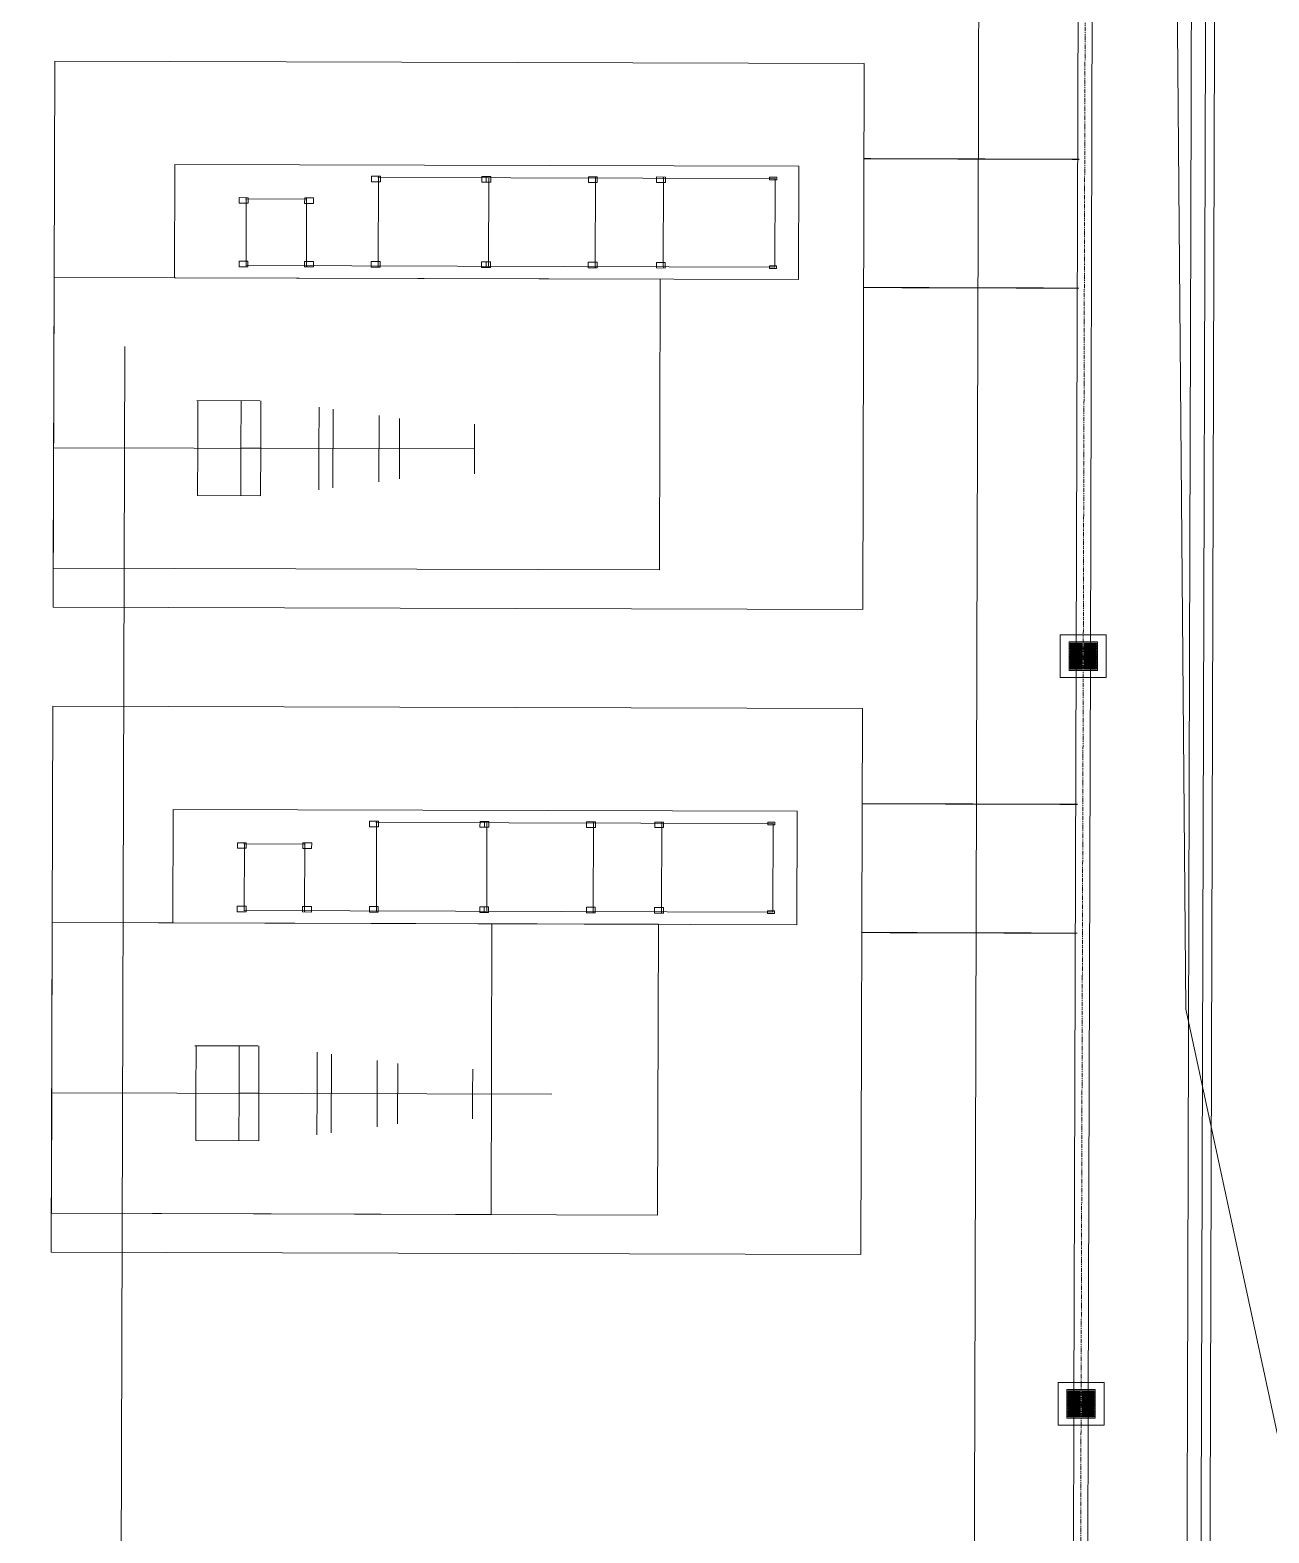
# Model space of a CAD drawing. Header units: feet. Extents: x 2383389 to 2386040, y 1992760 to 1995674.
# Drawn here: x 2384874.1 to 2385048.8, y 1993427.6 to 1993639.5 of the extents above; entities that cross this region are included whole.
import ezdxf
from ezdxf.lldxf.tags import DXFTag

# ---------------------------------------------------------------- set-up
doc = ezdxf.new("R2010")
doc.units = ezdxf.units.FT
doc.header["$MEASUREMENT"] = 0
doc.linetypes.add('PHANTOM2', pattern=[1.25, 0.625, -0.125, 0.125, -0.125, 0.125, -0.125])
doc.layers.get('0').update_dxf_attribs({"lineweight": 15})
doc.layers.add('0 Construction Lines', color=8, linetype='Continuous', transparency=0.5)
doc.layers.add('0 Feature Lines', color=90, linetype='Continuous')
doc.layers.add('CJ-TOPO-PIPE', color=11, linetype='PHANTOM2')
for name, color, linetype, lineweight, true_color in [('C-PRKG-CONC', 1, 'Continuous', 0, 0xff0000), ('C-RET-WALL', 2, 'Continuous', 0, 0xffff00), ('C-STRM-PIPE', 7, 'Continuous', 0, 0x00cc33), ('C-STRM-STRC', 7, 'Continuous', 0, 0x00cc33), ('V-ESMT-NGAS', 1, 'DASHED8', 0, 0xff0000)]:
    doc.layers.add(name, color=color, linetype=linetype, lineweight=lineweight, true_color=true_color)
tags = doc.linetypes.add('DASHED8', pattern=[0.09375, 0.0625, -0.03125]).pattern_tags.tags
tags[6:7] = [DXFTag(74, 4), DXFTag(75, 0), DXFTag(340, '0'), DXFTag(46, 0.03937), DXFTag(50, 0.0), DXFTag(44, 0.0), DXFTag(45, 0.0)]
tags[4:5] = [DXFTag(74, 4), DXFTag(75, 0), DXFTag(340, '0'), DXFTag(46, 0.03937), DXFTag(50, 0.0), DXFTag(44, 0.0), DXFTag(45, 0.0)]

msp = doc.modelspace()

# ---------------------------------------------------------------- linework, layer by layer
at = {"lineweight": 5}
for p, q in [((2384923.25532, 1993618.72581, 1.46), (2384923.21886, 1993606.22587, 1.46)), ((2384979.18109, 1993618.56268, 1.46), (2384923.25532, 1993618.72581, 1.46)), ((2384938.46045, 1993618.06146, 1.46), (2384938.46274, 1993618.84746, 1.46)), ((2384938.7808, 1993606.18047, 1.46), (2384938.81726, 1993618.68042, 1.46)), ((2384953.84719, 1993618.63658, 1.46), (2384953.81073, 1993606.13663, 1.46)), ((2384963.45715, 1993618.60855, 1.46), (2384963.42069, 1993606.1086, 1.46)), ((2384979.18109, 1993618.56268, 1.46), (2384979.14463, 1993606.06274, 1.46)), ((2384904.57794, 1993606.28024, 1.46), (2384904.60541, 1993615.6962, 1.46)), ((2384913.12137, 1993615.67136, 1.46), (2384904.60541, 1993615.6962, 1.46)), ((2384913.12137, 1993615.67136, 1.46), (2384913.09391, 1993606.2554, 1.46)), ((2384979.14463, 1993606.06274, 1.46), (2384904.57794, 1993606.28024, 1.46)), ((2384938.42961, 1993606.8015, 1.46), (2384938.42731, 1993606.0155, 1.46)), ((2384914.85846, 1993580.50014, 1.46), (2384914.8755, 1993586.34312, 1.46)), ((2384916.87467, 1993586.05628, 1.46), (2384916.84222, 1993574.93233, 1.46)), ((2384923.35109, 1993585.16239, 1.46), (2384923.32375, 1993575.78843, 1.46)), ((2384926.23979, 1993584.71096, 1.46), (2384926.21503, 1993576.223, 1.46)), ((2384936.79436, 1993580.43616, 1.46), (2384936.80457, 1993583.93614, 1.46)), ((2384877.43861, 1993580.60929, 1.46), (2384936.79436, 1993580.43616, 1.46)), ((2384897.77153, 1993580.54998, 1.46), (2384897.75202, 1993573.86301, 1.46)), ((2384903.8545, 1993580.53224, 1.46), (2384903.835, 1993573.84527, 1.46)), ((2384903.8545, 1993580.53224, 1.46), (2384906.65049, 1993580.52408, 1.46)), ((2384906.65049, 1993580.52408, 1.46), (2384906.63099, 1993573.83711, 1.46)), ((2384914.85846, 1993580.50014, 1.46), (2384914.84141, 1993574.65717, 1.46)), ((2384936.79436, 1993580.43616, 1.46), (2384936.78415, 1993576.93617, 1.46)), ((2384897.75202, 1993573.86301, 1.46), (2384906.63099, 1993573.83711, 1.46)), ((2384922.99108, 1993527.76786, 1.17168), (2384922.95462, 1993515.26792, 1.17168)), ((2384978.91685, 1993527.60474, 1.17168), (2384922.99108, 1993527.76786, 1.17168)), ((2384938.19621, 1993527.10351, 1.17168), (2384938.1985, 1993527.88951, 1.17168)), ((2384938.51656, 1993515.22252, 1.17168), (2384938.55302, 1993527.72247, 1.17168)), ((2384953.58295, 1993527.67863, 1.17168), (2384953.54649, 1993515.17868, 1.17168)), ((2384963.19291, 1993527.6506, 1.17168), (2384963.15645, 1993515.15065, 1.17168)), ((2384978.91685, 1993527.60474, 1.17168), (2384978.88038, 1993515.10479, 1.17168)), ((2384904.3137, 1993515.32229, 1.17168), (2384904.34117, 1993524.73825, 1.17168)), ((2384912.85713, 1993524.71341, 1.17168), (2384904.34117, 1993524.73825, 1.17168)), ((2384912.85713, 1993524.71341, 1.17168), (2384912.82967, 1993515.29745, 1.17168)), ((2384978.88038, 1993515.10479, 1.17168), (2384904.3137, 1993515.32229, 1.17168)), ((2384938.16537, 1993515.84355, 1.17168), (2384938.16307, 1993515.05755, 1.17168)), ((2384914.59422, 1993489.54219, 1.17168), (2384914.61126, 1993495.38517, 1.17168)), ((2384916.61043, 1993495.09834, 1.17168), (2384916.57798, 1993483.97438, 1.17168)), ((2384923.08685, 1993494.20444, 1.17168), (2384923.05951, 1993484.83048, 1.17168)), ((2384925.97555, 1993493.75301, 1.17168), (2384925.95079, 1993485.26505, 1.17168)), ((2384936.53012, 1993489.47821, 1.17168), (2384936.54033, 1993492.97819, 1.17168)), ((2384877.17437, 1993489.65134, 1.17168), (2384947.69514, 1993489.44564, 1.17168)), ((2384897.50729, 1993489.59203, 1.17168), (2384897.48778, 1993482.90506, 1.17168)), ((2384903.59026, 1993489.57429, 1.17168), (2384903.57076, 1993482.88732, 1.17168)), ((2384903.59026, 1993489.57429, 1.17168), (2384906.38625, 1993489.56613, 1.17168)), ((2384906.38625, 1993489.56613, 1.17168), (2384906.36675, 1993482.87916, 1.17168)), ((2384914.59422, 1993489.54219, 1.17168), (2384914.57717, 1993483.69922, 1.17168)), ((2384936.53012, 1993489.47821, 1.17168), (2384936.51991, 1993485.97822, 1.17168)), ((2384897.48778, 1993482.90506, 1.17168), (2384906.36675, 1993482.87916, 1.17168))]:
    msp.add_line(p, q, dxfattribs=at)
at = {"color": 0, "lineweight": 5}
for p, q in [((2384897.62537, 1993587.23744, 1.46), (2384906.50433, 1993587.21154, 1.46)), ((2384897.77153, 1993580.54998, 1.46), (2384897.79103, 1993587.23695, 1.46)), ((2384903.8545, 1993580.53224, 1.46), (2384903.87401, 1993587.21921, 1.46)), ((2384906.65049, 1993580.52408, 1.46), (2384906.67, 1993587.21106, 1.46)), ((2384897.36113, 1993496.27949, 1.17168), (2384906.24009, 1993496.25359, 1.17168)), ((2384897.50729, 1993489.59203, 1.17168), (2384897.52679, 1993496.279, 1.17168)), ((2384903.59026, 1993489.57429, 1.17168), (2384903.60977, 1993496.26126, 1.17168)), ((2384906.38625, 1993489.56613, 1.17168), (2384906.40575, 1993496.25311, 1.17168))]:
    msp.add_line(p, q, dxfattribs=at)
at = {"color": 150, "lineweight": 5}
for points, elevation in [([(2384877.59758, 1993635.10906), (2384991.7641, 1993634.77605), (2384991.5395, 1993557.77638), (2384877.37299, 1993558.10939)], 1.46), ([(2384923.52351, 1993618.10503), (2384922.27352, 1993618.10867), (2384922.27581, 1993618.89467), (2384923.52581, 1993618.89102)], 1.46), ([(2384939.08545, 1993618.05964), (2384937.83545, 1993618.06328), (2384937.83775, 1993618.84928), (2384939.08774, 1993618.84563)], 1.46), ([(2384954.11538, 1993618.0158), (2384952.86539, 1993618.01944), (2384952.86768, 1993618.80544), (2384954.11768, 1993618.80179)], 1.46), ([(2384963.72534, 1993617.98776), (2384962.47535, 1993617.99141), (2384962.47764, 1993618.77741), (2384963.72764, 1993618.77376)], 1.46), ([(2384978.4127, 1993618.77293), (2384979.41269, 1993618.77001), (2384979.41149, 1993618.35901), (2384978.4115, 1993618.36193)], 1.46), ([(2384904.8736, 1993615.07541), (2384903.6236, 1993615.07906), (2384903.6259, 1993615.86506), (2384904.87589, 1993615.86141)], 1.46), ([(2384914.09756, 1993615.04851), (2384912.84756, 1993615.05215), (2384912.84986, 1993615.83815), (2384914.09985, 1993615.83451)], 1.46), ([(2384903.60175, 1993606.90309), (2384904.85175, 1993606.89944), (2384904.84946, 1993606.11345), (2384903.59946, 1993606.11709)], 1.46), ([(2384912.82572, 1993606.87618), (2384914.07571, 1993606.87254), (2384914.07342, 1993606.08654), (2384912.82342, 1993606.09019)], 1.46), ([(2384922.24268, 1993606.84872), (2384923.49267, 1993606.84507), (2384923.49038, 1993606.05907), (2384922.24038, 1993606.06272)], 1.46), ([(2384937.80461, 1993606.80332), (2384939.0546, 1993606.79968), (2384939.05231, 1993606.01368), (2384937.80232, 1993606.01733)], 1.46), ([(2384952.83455, 1993606.75948), (2384954.08454, 1993606.75584), (2384954.08225, 1993605.96984), (2384952.83225, 1993605.97349)], 1.46), ([(2384953.77085, 1993606.17675), (2384953.85085, 1993606.17652), (2384953.85062, 1993606.09652), (2384953.77062, 1993606.09675)], 1.46), ([(2384962.4445, 1993606.73145), (2384963.6945, 1993606.72781), (2384963.69221, 1993605.94181), (2384962.44221, 1993605.94546)], 1.46), ([(2384978.37624, 1993606.27298), (2384979.37623, 1993606.27006), (2384979.37503, 1993605.85906), (2384978.37504, 1993605.86198)], 1.46), ([(2384877.33334, 1993544.15111), (2384991.49986, 1993543.8181), (2384991.27526, 1993466.81843), (2384877.10875, 1993467.15144)], 1.17168), ([(2384923.25927, 1993527.14708), (2384922.00928, 1993527.15072), (2384922.01157, 1993527.93672), (2384923.26157, 1993527.93307)], 1.17168), ([(2384938.82121, 1993527.10169), (2384937.57121, 1993527.10533), (2384937.57351, 1993527.89133), (2384938.8235, 1993527.88768)], 1.17168), ([(2384953.85114, 1993527.05785), (2384952.60115, 1993527.06149), (2384952.60344, 1993527.84749), (2384953.85344, 1993527.84384)], 1.17168), ([(2384963.4611, 1993527.02981), (2384962.21111, 1993527.03346), (2384962.2134, 1993527.81946), (2384963.4634, 1993527.81581)], 1.17168), ([(2384978.14846, 1993527.81498), (2384979.14845, 1993527.81206), (2384979.14725, 1993527.40106), (2384978.14726, 1993527.40398)], 1.17168), ([(2384904.60936, 1993524.11746), (2384903.35936, 1993524.12111), (2384903.36166, 1993524.90711), (2384904.61165, 1993524.90346)], 1.17168), ([(2384913.83332, 1993524.09056), (2384912.58332, 1993524.09421), (2384912.58562, 1993524.8802), (2384913.83561, 1993524.87656)], 1.17168), ([(2384903.33751, 1993515.94514), (2384904.58751, 1993515.94149), (2384904.58522, 1993515.1555), (2384903.33522, 1993515.15914)], 1.17168), ([(2384912.56148, 1993515.91823), (2384913.81147, 1993515.91459), (2384913.80918, 1993515.12859), (2384912.55918, 1993515.13224)], 1.17168), ([(2384921.97844, 1993515.89077), (2384923.22843, 1993515.88712), (2384923.22614, 1993515.10112), (2384921.97614, 1993515.10477)], 1.17168), ([(2384937.54037, 1993515.84537), (2384938.79036, 1993515.84173), (2384938.78807, 1993515.05573), (2384937.53808, 1993515.05938)], 1.17168), ([(2384952.57031, 1993515.80153), (2384953.8203, 1993515.79789), (2384953.81801, 1993515.01189), (2384952.56801, 1993515.01554)], 1.17168), ([(2384962.18026, 1993515.7735), (2384963.43026, 1993515.76986), (2384963.42797, 1993514.98386), (2384962.17797, 1993514.98751)], 1.17168), ([(2384978.11199, 1993515.31503), (2384979.11199, 1993515.31211), (2384979.11079, 1993514.90112), (2384978.1108, 1993514.90403)], 1.17168)]:
    msp.add_lwpolyline(points, close=True, dxfattribs=dict(at, elevation=elevation))
for points, elevation in [([(2384923.21521, 1993618.68593), (2384923.21544, 1993618.76593), (2384923.29544, 1993618.7657)], 1.46), ([(2384938.85714, 1993618.6403), (2384938.77714, 1993618.64054), (2384938.77737, 1993618.72054)], 1.46), ([(2384953.80708, 1993618.5967), (2384953.80731, 1993618.6767), (2384953.88731, 1993618.67646), (2384953.88708, 1993618.59646)], 1.46), ([(2384963.41704, 1993618.56867), (2384963.41727, 1993618.64867), (2384963.49727, 1993618.64843)], 1.46), ([(2384904.64529, 1993615.65608), (2384904.56529, 1993615.65632), (2384904.56552, 1993615.73632), (2384904.64552, 1993615.73608)], 1.46), ([(2384913.16125, 1993615.63124), (2384913.08125, 1993615.63148), (2384913.08149, 1993615.71148), (2384913.16149, 1993615.71124)], 1.46), ([(2384904.53806, 1993606.32036), (2384904.61806, 1993606.32012), (2384904.61783, 1993606.24012), (2384904.53783, 1993606.24036)], 1.46), ([(2384913.05402, 1993606.29552), (2384913.13402, 1993606.29528), (2384913.13379, 1993606.21528), (2384913.05379, 1993606.21552)], 1.46), ([(2384923.17898, 1993606.26598), (2384923.25898, 1993606.26575), (2384923.25875, 1993606.18575), (2384923.17875, 1993606.18598)], 1.46), ([(2384938.74091, 1993606.22059), (2384938.82091, 1993606.22036), (2384938.82068, 1993606.14036), (2384938.74068, 1993606.14059)], 1.46), ([(2384963.38081, 1993606.14872), (2384963.46081, 1993606.14849), (2384963.46058, 1993606.06849), (2384963.38058, 1993606.06872)], 1.46), ([(2384922.95097, 1993527.72798), (2384922.9512, 1993527.80798), (2384923.0312, 1993527.80775)], 1.17168), ([(2384938.5929, 1993527.68235), (2384938.5129, 1993527.68259), (2384938.51313, 1993527.76259)], 1.17168), ([(2384953.54284, 1993527.63875), (2384953.54307, 1993527.71875), (2384953.62307, 1993527.71851), (2384953.62284, 1993527.63851)], 1.17168), ([(2384963.1528, 1993527.61072), (2384963.15303, 1993527.69072), (2384963.23303, 1993527.69048)], 1.17168), ([(2384904.38105, 1993524.69813), (2384904.30105, 1993524.69837), (2384904.30128, 1993524.77837)], 1.17168), ([(2384912.81701, 1993524.67353), (2384912.81725, 1993524.75353), (2384912.89725, 1993524.75329)], 1.17168), ([(2384904.27382, 1993515.36241), (2384904.35382, 1993515.36217), (2384904.35359, 1993515.28217)], 1.17168), ([(2384912.86978, 1993515.33733), (2384912.86955, 1993515.25733), (2384912.78955, 1993515.25757)], 1.17168), ([(2384922.99474, 1993515.3078), (2384922.99451, 1993515.2278), (2384922.91451, 1993515.22803)], 1.17168), ([(2384938.47667, 1993515.26264), (2384938.55667, 1993515.26241), (2384938.55644, 1993515.18241)], 1.17168), ([(2384953.58661, 1993515.21857), (2384953.58638, 1993515.13857), (2384953.50638, 1993515.1388), (2384953.50661, 1993515.2188)], 1.17168), ([(2384963.19657, 1993515.19054), (2384963.19633, 1993515.11054), (2384963.11634, 1993515.11077)], 1.17168)]:
    msp.add_lwpolyline(points, dxfattribs=dict(at, elevation=elevation))
at = {"layer": '0 Construction Lines', "color": 6, "lineweight": 5}
msp.add_line((2384887.48014, 1993594.88896, 1.50536), (2384885.46679, 1992901.84452, -0.69145), dxfattribs=at)
at = {"layer": '0 Feature Lines', "lineweight": 5}
msp.add_line((2384982.50817, 1993604.30292, 1.46), (2384894.50855, 1993604.5596, 1.46), dxfattribs=at)
for points, elevation in [([(2384894.50855, 1993604.5596), (2384894.55522, 1993620.55953), (2384982.55484, 1993620.30285), (2384982.50817, 1993604.30292)], 1.46), ([(2384894.24431, 1993513.60165), (2384894.29098, 1993529.60158), (2384982.2906, 1993529.3449), (2384982.24393, 1993513.34497)], 1.17168), ([(2384939.24411, 1993513.47039), (2384939.12452, 1993472.47057), (2384877.12479, 1993472.65141), (2384877.24438, 1993513.65124), (2384982.24393, 1993513.34497)], 1.17168)]:
    msp.add_lwpolyline(points, dxfattribs=dict(at, elevation=elevation))
for points, elevation in [([(2384962.87766, 1993563.36), (2384877.38903, 1993563.60936), (2384877.50862, 1993604.60919), (2384962.99726, 1993604.35983)], 1.46), ([(2384962.61342, 1993472.40206), (2384877.12479, 1993472.65141), (2384877.24438, 1993513.65124), (2384962.73301, 1993513.40188)], 1.17168)]:
    msp.add_lwpolyline(points, close=True, dxfattribs=dict(at, elevation=elevation))
at = {"layer": 'C-PRKG-CONC'}
for points, elevation in [([(2385007.9277, 1993648.91599), (2385007.82068, 1993612.22678), (2385007.64305, 1993551.3286), (2385007.53631, 1993514.73646), (2385007.33595, 1993446.04498), (2385007.21229, 1993403.6508), (2385007.02812, 1993340.50966), (2385006.94685, 1993312.64849), (2385006.76268, 1993249.50641), (2385006.68181, 1993221.78154), (2385006.49698, 1993158.41628)], 284.15485), ([(2385036.40976, 1993128.47289), (2385036.68194, 1993221.78251), (2385036.76296, 1993249.56135), (2385036.94715, 1993312.70612), (2385037.02812, 1993340.46746), (2385037.21185, 1993403.45509), (2385037.33588, 1993445.97607), (2385037.53669, 1993514.82295), (2385037.64269, 1993551.16216), (2385037.82013, 1993611.994), (2385037.92735, 1993648.75197)], 286.44088)]:
    msp.add_lwpolyline(points, dxfattribs=dict(at, elevation=elevation))
at = {"layer": 'C-RET-WALL', "flags": 128}
msp.add_lwpolyline([(2385041.84841, 1993878.81159), (2385040.30659, 1993350.22069), (2385039.05659, 1993350.22433), (2385040.59842, 1993878.81523)], close=True, dxfattribs=at)
at = {"layer": 'C-STRM-PIPE', "color": 102, "linetype": 'Continuous', "lineweight": 0, "true_color": 0x00cc33}
for p, q in [((2385021.92718, 1993648.71648), (2385021.64277, 1993551.21254)), ((2385023.92717, 1993648.71064), (2385023.64276, 1993551.2067)), ((2385021.64277, 1993551.21254), (2385021.33523, 1993445.77766)), ((2385023.64276, 1993551.2067), (2385023.33522, 1993445.77183)), ((2385021.33523, 1993445.77766), (2385021.02769, 1993340.34217)), ((2385023.33522, 1993445.77183), (2385023.02768, 1993340.33634))]:
    msp.add_line(p, q, dxfattribs=at)
at = {"layer": 'C-STRM-PIPE', "const_width": 0.1524, "flags": 128}
for points in [[(2384991.70563, 1993621.35946), (2385022.09712, 1993621.27082)], [(2384991.65264, 1993603.19287), (2385022.04413, 1993603.10423)], [(2384991.44816, 1993530.40149), (2385021.83965, 1993530.31285)], [(2384991.39517, 1993512.23491), (2385021.78666, 1993512.14626)]]:
    msp.add_lwpolyline(points, dxfattribs=at)
at = {"layer": 'C-STRM-STRC'}
for points in [[(2385025.89277, 1993554.20962, 0), (2385025.89277, 1993548.20962, 0), (2385019.39277, 1993548.20962, 0), (2385019.39277, 1993554.20962, 0), (2385025.89277, 1993554.20962, 0)], [(2385024.64277, 1993553.20962, 0), (2385024.64277, 1993549.20962, 0), (2385020.64277, 1993549.20962, 0), (2385020.64277, 1993553.20962, 0), (2385024.64277, 1993553.20962, 0)], [(2385020.78982, 1993553.06256, 0), (2385020.78982, 1993552.93511, 0), (2385021.60355, 1993552.93511, 0), (2385021.60355, 1993553.06256, 0), (2385020.78982, 1993553.06256, 0)], [(2385020.78982, 1993552.83707, 0), (2385020.78982, 1993552.70962, 0), (2385021.60355, 1993552.70962, 0), (2385021.60355, 1993552.83707, 0), (2385020.78982, 1993552.83707, 0)], [(2385021.68198, 1993553.06256, 0), (2385021.68198, 1993552.93511, 0), (2385022.49571, 1993552.93511, 0), (2385022.49571, 1993553.06256, 0), (2385021.68198, 1993553.06256, 0)], [(2385021.68198, 1993552.83707, 0), (2385021.68198, 1993552.70962, 0), (2385022.49571, 1993552.70962, 0), (2385022.49571, 1993552.83707, 0), (2385021.68198, 1993552.83707, 0)], [(2385022.78982, 1993553.06256, 0), (2385022.78982, 1993552.93511, 0), (2385023.60355, 1993552.93511, 0), (2385023.60355, 1993553.06256, 0), (2385022.78982, 1993553.06256, 0)], [(2385022.78982, 1993552.83707, 0), (2385022.78982, 1993552.70962, 0), (2385023.60355, 1993552.70962, 0), (2385023.60355, 1993552.83707, 0), (2385022.78982, 1993552.83707, 0)], [(2385023.68198, 1993553.06256, 0), (2385023.68198, 1993552.93511, 0), (2385024.49571, 1993552.93511, 0), (2385024.49571, 1993553.06256, 0), (2385023.68198, 1993553.06256, 0)], [(2385023.68198, 1993552.83707, 0), (2385023.68198, 1993552.70962, 0), (2385024.49571, 1993552.70962, 0), (2385024.49571, 1993552.83707, 0), (2385023.68198, 1993552.83707, 0)], [(2385020.78982, 1993552.61158, 0), (2385020.78982, 1993552.48413, 0), (2385021.60355, 1993552.48413, 0), (2385021.60355, 1993552.61158, 0), (2385020.78982, 1993552.61158, 0)], [(2385020.78982, 1993552.38609, 0), (2385020.78982, 1993552.25864, 0), (2385021.60355, 1993552.25864, 0), (2385021.60355, 1993552.38609, 0), (2385020.78982, 1993552.38609, 0)], [(2385020.78982, 1993552.1606, 0), (2385020.78982, 1993552.03315, 0), (2385021.60355, 1993552.03315, 0), (2385021.60355, 1993552.1606, 0), (2385020.78982, 1993552.1606, 0)], [(2385020.78982, 1993551.93511, 0), (2385020.78982, 1993551.80766, 0), (2385021.60355, 1993551.80766, 0), (2385021.60355, 1993551.93511, 0), (2385020.78982, 1993551.93511, 0)], [(2385020.78982, 1993551.70962, 0), (2385020.78982, 1993551.58217, 0), (2385021.60355, 1993551.58217, 0), (2385021.60355, 1993551.70962, 0), (2385020.78982, 1993551.70962, 0)], [(2385020.78982, 1993551.48413, 0), (2385020.78982, 1993551.35668, 0), (2385021.60355, 1993551.35668, 0), (2385021.60355, 1993551.48413, 0), (2385020.78982, 1993551.48413, 0)], [(2385020.78982, 1993551.25864, 0), (2385020.78982, 1993551.13119, 0), (2385021.60355, 1993551.13119, 0), (2385021.60355, 1993551.25864, 0), (2385020.78982, 1993551.25864, 0)], [(2385020.78982, 1993551.06256, 0), (2385020.78982, 1993550.93511, 0), (2385021.60355, 1993550.93511, 0), (2385021.60355, 1993551.06256, 0), (2385020.78982, 1993551.06256, 0)], [(2385020.78982, 1993550.83707, 0), (2385020.78982, 1993550.70962, 0), (2385021.60355, 1993550.70962, 0), (2385021.60355, 1993550.83707, 0), (2385020.78982, 1993550.83707, 0)], [(2385021.68198, 1993552.61158, 0), (2385021.68198, 1993552.48413, 0), (2385022.49571, 1993552.48413, 0), (2385022.49571, 1993552.61158, 0), (2385021.68198, 1993552.61158, 0)], [(2385021.68198, 1993552.38609, 0), (2385021.68198, 1993552.25864, 0), (2385022.49571, 1993552.25864, 0), (2385022.49571, 1993552.38609, 0), (2385021.68198, 1993552.38609, 0)], [(2385021.68198, 1993552.1606, 0), (2385021.68198, 1993552.03315, 0), (2385022.49571, 1993552.03315, 0), (2385022.49571, 1993552.1606, 0), (2385021.68198, 1993552.1606, 0)], [(2385021.68198, 1993551.93511, 0), (2385021.68198, 1993551.80766, 0), (2385022.49571, 1993551.80766, 0), (2385022.49571, 1993551.93511, 0), (2385021.68198, 1993551.93511, 0)], [(2385021.68198, 1993551.70962, 0), (2385021.68198, 1993551.58217, 0), (2385022.49571, 1993551.58217, 0), (2385022.49571, 1993551.70962, 0), (2385021.68198, 1993551.70962, 0)], [(2385021.68198, 1993551.48413, 0), (2385021.68198, 1993551.35668, 0), (2385022.49571, 1993551.35668, 0), (2385022.49571, 1993551.48413, 0), (2385021.68198, 1993551.48413, 0)], [(2385021.68198, 1993551.25864, 0), (2385021.68198, 1993551.13119, 0), (2385022.49571, 1993551.13119, 0), (2385022.49571, 1993551.25864, 0), (2385021.68198, 1993551.25864, 0)], [(2385021.68198, 1993551.06256, 0), (2385021.68198, 1993550.93511, 0), (2385022.49571, 1993550.93511, 0), (2385022.49571, 1993551.06256, 0), (2385021.68198, 1993551.06256, 0)], [(2385021.68198, 1993550.83707, 0), (2385021.68198, 1993550.70962, 0), (2385022.49571, 1993550.70962, 0), (2385022.49571, 1993550.83707, 0), (2385021.68198, 1993550.83707, 0)], [(2385022.78982, 1993552.61158, 0), (2385022.78982, 1993552.48413, 0), (2385023.60355, 1993552.48413, 0), (2385023.60355, 1993552.61158, 0), (2385022.78982, 1993552.61158, 0)], [(2385022.78982, 1993552.38609, 0), (2385022.78982, 1993552.25864, 0), (2385023.60355, 1993552.25864, 0), (2385023.60355, 1993552.38609, 0), (2385022.78982, 1993552.38609, 0)], [(2385022.78982, 1993552.1606, 0), (2385022.78982, 1993552.03315, 0), (2385023.60355, 1993552.03315, 0), (2385023.60355, 1993552.1606, 0), (2385022.78982, 1993552.1606, 0)], [(2385022.78982, 1993551.93511, 0), (2385022.78982, 1993551.80766, 0), (2385023.60355, 1993551.80766, 0), (2385023.60355, 1993551.93511, 0), (2385022.78982, 1993551.93511, 0)], [(2385022.78982, 1993551.70962, 0), (2385022.78982, 1993551.58217, 0), (2385023.60355, 1993551.58217, 0), (2385023.60355, 1993551.70962, 0), (2385022.78982, 1993551.70962, 0)], [(2385022.78982, 1993551.48413, 0), (2385022.78982, 1993551.35668, 0), (2385023.60355, 1993551.35668, 0), (2385023.60355, 1993551.48413, 0), (2385022.78982, 1993551.48413, 0)], [(2385022.78982, 1993551.25864, 0), (2385022.78982, 1993551.13119, 0), (2385023.60355, 1993551.13119, 0), (2385023.60355, 1993551.25864, 0), (2385022.78982, 1993551.25864, 0)], [(2385022.78982, 1993551.06256, 0), (2385022.78982, 1993550.93511, 0), (2385023.60355, 1993550.93511, 0), (2385023.60355, 1993551.06256, 0), (2385022.78982, 1993551.06256, 0)], [(2385022.78982, 1993550.83707, 0), (2385022.78982, 1993550.70962, 0), (2385023.60355, 1993550.70962, 0), (2385023.60355, 1993550.83707, 0), (2385022.78982, 1993550.83707, 0)], [(2385023.68198, 1993552.61158, 0), (2385023.68198, 1993552.48413, 0), (2385024.49571, 1993552.48413, 0), (2385024.49571, 1993552.61158, 0), (2385023.68198, 1993552.61158, 0)], [(2385023.68198, 1993552.38609, 0), (2385023.68198, 1993552.25864, 0), (2385024.49571, 1993552.25864, 0), (2385024.49571, 1993552.38609, 0), (2385023.68198, 1993552.38609, 0)], [(2385023.68198, 1993552.1606, 0), (2385023.68198, 1993552.03315, 0), (2385024.49571, 1993552.03315, 0), (2385024.49571, 1993552.1606, 0), (2385023.68198, 1993552.1606, 0)], [(2385023.68198, 1993551.93511, 0), (2385023.68198, 1993551.80766, 0), (2385024.49571, 1993551.80766, 0), (2385024.49571, 1993551.93511, 0), (2385023.68198, 1993551.93511, 0)], [(2385023.68198, 1993551.70962, 0), (2385023.68198, 1993551.58217, 0), (2385024.49571, 1993551.58217, 0), (2385024.49571, 1993551.70962, 0), (2385023.68198, 1993551.70962, 0)], [(2385023.68198, 1993551.48413, 0), (2385023.68198, 1993551.35668, 0), (2385024.49571, 1993551.35668, 0), (2385024.49571, 1993551.48413, 0), (2385023.68198, 1993551.48413, 0)], [(2385023.68198, 1993551.25864, 0), (2385023.68198, 1993551.13119, 0), (2385024.49571, 1993551.13119, 0), (2385024.49571, 1993551.25864, 0), (2385023.68198, 1993551.25864, 0)], [(2385023.68198, 1993551.06256, 0), (2385023.68198, 1993550.93511, 0), (2385024.49571, 1993550.93511, 0), (2385024.49571, 1993551.06256, 0), (2385023.68198, 1993551.06256, 0)], [(2385023.68198, 1993550.83707, 0), (2385023.68198, 1993550.70962, 0), (2385024.49571, 1993550.70962, 0), (2385024.49571, 1993550.83707, 0), (2385023.68198, 1993550.83707, 0)], [(2385020.78982, 1993550.61158, 0), (2385020.78982, 1993550.48413, 0), (2385021.60355, 1993550.48413, 0), (2385021.60355, 1993550.61158, 0), (2385020.78982, 1993550.61158, 0)], [(2385020.78982, 1993550.38609, 0), (2385020.78982, 1993550.25864, 0), (2385021.60355, 1993550.25864, 0), (2385021.60355, 1993550.38609, 0), (2385020.78982, 1993550.38609, 0)], [(2385020.78982, 1993550.1606, 0), (2385020.78982, 1993550.03315, 0), (2385021.60355, 1993550.03315, 0), (2385021.60355, 1993550.1606, 0), (2385020.78982, 1993550.1606, 0)], [(2385020.78982, 1993549.93511, 0), (2385020.78982, 1993549.80766, 0), (2385021.60355, 1993549.80766, 0), (2385021.60355, 1993549.93511, 0), (2385020.78982, 1993549.93511, 0)], [(2385020.78982, 1993549.70962, 0), (2385020.78982, 1993549.58217, 0), (2385021.60355, 1993549.58217, 0), (2385021.60355, 1993549.70962, 0), (2385020.78982, 1993549.70962, 0)], [(2385020.78982, 1993549.48413, 0), (2385020.78982, 1993549.35668, 0), (2385021.60355, 1993549.35668, 0), (2385021.60355, 1993549.48413, 0), (2385020.78982, 1993549.48413, 0)], [(2385021.68198, 1993550.61158, 0), (2385021.68198, 1993550.48413, 0), (2385022.49571, 1993550.48413, 0), (2385022.49571, 1993550.61158, 0), (2385021.68198, 1993550.61158, 0)], [(2385021.68198, 1993550.38609, 0), (2385021.68198, 1993550.25864, 0), (2385022.49571, 1993550.25864, 0), (2385022.49571, 1993550.38609, 0), (2385021.68198, 1993550.38609, 0)], [(2385021.68198, 1993550.1606, 0), (2385021.68198, 1993550.03315, 0), (2385022.49571, 1993550.03315, 0), (2385022.49571, 1993550.1606, 0), (2385021.68198, 1993550.1606, 0)], [(2385021.68198, 1993549.93511, 0), (2385021.68198, 1993549.80766, 0), (2385022.49571, 1993549.80766, 0), (2385022.49571, 1993549.93511, 0), (2385021.68198, 1993549.93511, 0)], [(2385021.68198, 1993549.70962, 0), (2385021.68198, 1993549.58217, 0), (2385022.49571, 1993549.58217, 0), (2385022.49571, 1993549.70962, 0), (2385021.68198, 1993549.70962, 0)], [(2385021.68198, 1993549.48413, 0), (2385021.68198, 1993549.35668, 0), (2385022.49571, 1993549.35668, 0), (2385022.49571, 1993549.48413, 0), (2385021.68198, 1993549.48413, 0)], [(2385022.78982, 1993550.61158, 0), (2385022.78982, 1993550.48413, 0), (2385023.60355, 1993550.48413, 0), (2385023.60355, 1993550.61158, 0), (2385022.78982, 1993550.61158, 0)], [(2385022.78982, 1993550.38609, 0), (2385022.78982, 1993550.25864, 0), (2385023.60355, 1993550.25864, 0), (2385023.60355, 1993550.38609, 0), (2385022.78982, 1993550.38609, 0)], [(2385022.78982, 1993550.1606, 0), (2385022.78982, 1993550.03315, 0), (2385023.60355, 1993550.03315, 0), (2385023.60355, 1993550.1606, 0), (2385022.78982, 1993550.1606, 0)], [(2385022.78982, 1993549.93511, 0), (2385022.78982, 1993549.80766, 0), (2385023.60355, 1993549.80766, 0), (2385023.60355, 1993549.93511, 0), (2385022.78982, 1993549.93511, 0)], [(2385022.78982, 1993549.70962, 0), (2385022.78982, 1993549.58217, 0), (2385023.60355, 1993549.58217, 0), (2385023.60355, 1993549.70962, 0), (2385022.78982, 1993549.70962, 0)], [(2385022.78982, 1993549.48413, 0), (2385022.78982, 1993549.35668, 0), (2385023.60355, 1993549.35668, 0), (2385023.60355, 1993549.48413, 0), (2385022.78982, 1993549.48413, 0)], [(2385023.68198, 1993550.61158, 0), (2385023.68198, 1993550.48413, 0), (2385024.49571, 1993550.48413, 0), (2385024.49571, 1993550.61158, 0), (2385023.68198, 1993550.61158, 0)], [(2385023.68198, 1993550.38609, 0), (2385023.68198, 1993550.25864, 0), (2385024.49571, 1993550.25864, 0), (2385024.49571, 1993550.38609, 0), (2385023.68198, 1993550.38609, 0)], [(2385023.68198, 1993550.1606, 0), (2385023.68198, 1993550.03315, 0), (2385024.49571, 1993550.03315, 0), (2385024.49571, 1993550.1606, 0), (2385023.68198, 1993550.1606, 0)], [(2385023.68198, 1993549.93511, 0), (2385023.68198, 1993549.80766, 0), (2385024.49571, 1993549.80766, 0), (2385024.49571, 1993549.93511, 0), (2385023.68198, 1993549.93511, 0)], [(2385023.68198, 1993549.70962, 0), (2385023.68198, 1993549.58217, 0), (2385024.49571, 1993549.58217, 0), (2385024.49571, 1993549.70962, 0), (2385023.68198, 1993549.70962, 0)], [(2385023.68198, 1993549.48413, 0), (2385023.68198, 1993549.35668, 0), (2385024.49571, 1993549.35668, 0), (2385024.49571, 1993549.48413, 0), (2385023.68198, 1993549.48413, 0)], [(2385025.58523, 1993448.77475, 0), (2385025.58523, 1993442.77475, 0), (2385019.08523, 1993442.77475, 0), (2385019.08523, 1993448.77475, 0), (2385025.58523, 1993448.77475, 0)], [(2385024.33523, 1993447.77475, 0), (2385024.33523, 1993443.77475, 0), (2385020.33523, 1993443.77475, 0), (2385020.33523, 1993447.77475, 0), (2385024.33523, 1993447.77475, 0)], [(2385020.48229, 1993447.62769, 0), (2385020.48229, 1993447.50024, 0), (2385021.29601, 1993447.50024, 0), (2385021.29601, 1993447.62769, 0), (2385020.48229, 1993447.62769, 0)], [(2385020.48229, 1993447.4022, 0), (2385020.48229, 1993447.27475, 0), (2385021.29601, 1993447.27475, 0), (2385021.29601, 1993447.4022, 0), (2385020.48229, 1993447.4022, 0)], [(2385020.48229, 1993447.17671, 0), (2385020.48229, 1993447.04926, 0), (2385021.29601, 1993447.04926, 0), (2385021.29601, 1993447.17671, 0), (2385020.48229, 1993447.17671, 0)], [(2385020.48229, 1993446.95122, 0), (2385020.48229, 1993446.82377, 0), (2385021.29601, 1993446.82377, 0), (2385021.29601, 1993446.95122, 0), (2385020.48229, 1993446.95122, 0)], [(2385021.37444, 1993447.62769, 0), (2385021.37444, 1993447.50024, 0), (2385022.18817, 1993447.50024, 0), (2385022.18817, 1993447.62769, 0), (2385021.37444, 1993447.62769, 0)], [(2385021.37444, 1993447.4022, 0), (2385021.37444, 1993447.27475, 0), (2385022.18817, 1993447.27475, 0), (2385022.18817, 1993447.4022, 0), (2385021.37444, 1993447.4022, 0)], [(2385021.37444, 1993447.17671, 0), (2385021.37444, 1993447.04926, 0), (2385022.18817, 1993447.04926, 0), (2385022.18817, 1993447.17671, 0), (2385021.37444, 1993447.17671, 0)], [(2385021.37444, 1993446.95122, 0), (2385021.37444, 1993446.82377, 0), (2385022.18817, 1993446.82377, 0), (2385022.18817, 1993446.95122, 0), (2385021.37444, 1993446.95122, 0)], [(2385022.48229, 1993447.62769, 0), (2385022.48229, 1993447.50024, 0), (2385023.29601, 1993447.50024, 0), (2385023.29601, 1993447.62769, 0), (2385022.48229, 1993447.62769, 0)], [(2385022.48229, 1993447.4022, 0), (2385022.48229, 1993447.27475, 0), (2385023.29601, 1993447.27475, 0), (2385023.29601, 1993447.4022, 0), (2385022.48229, 1993447.4022, 0)], [(2385022.48229, 1993447.17671, 0), (2385022.48229, 1993447.04926, 0), (2385023.29601, 1993447.04926, 0), (2385023.29601, 1993447.17671, 0), (2385022.48229, 1993447.17671, 0)], [(2385022.48229, 1993446.95122, 0), (2385022.48229, 1993446.82377, 0), (2385023.29601, 1993446.82377, 0), (2385023.29601, 1993446.95122, 0), (2385022.48229, 1993446.95122, 0)], [(2385023.37444, 1993447.62769, 0), (2385023.37444, 1993447.50024, 0), (2385024.18817, 1993447.50024, 0), (2385024.18817, 1993447.62769, 0), (2385023.37444, 1993447.62769, 0)], [(2385023.37444, 1993447.4022, 0), (2385023.37444, 1993447.27475, 0), (2385024.18817, 1993447.27475, 0), (2385024.18817, 1993447.4022, 0), (2385023.37444, 1993447.4022, 0)], [(2385023.37444, 1993447.17671, 0), (2385023.37444, 1993447.04926, 0), (2385024.18817, 1993447.04926, 0), (2385024.18817, 1993447.17671, 0), (2385023.37444, 1993447.17671, 0)], [(2385023.37444, 1993446.95122, 0), (2385023.37444, 1993446.82377, 0), (2385024.18817, 1993446.82377, 0), (2385024.18817, 1993446.95122, 0), (2385023.37444, 1993446.95122, 0)], [(2385020.48229, 1993446.72573, 0), (2385020.48229, 1993446.59828, 0), (2385021.29601, 1993446.59828, 0), (2385021.29601, 1993446.72573, 0), (2385020.48229, 1993446.72573, 0)], [(2385020.48229, 1993446.50024, 0), (2385020.48229, 1993446.37278, 0), (2385021.29601, 1993446.37278, 0), (2385021.29601, 1993446.50024, 0), (2385020.48229, 1993446.50024, 0)], [(2385020.48229, 1993446.27475, 0), (2385020.48229, 1993446.14729, 0), (2385021.29601, 1993446.14729, 0), (2385021.29601, 1993446.27475, 0), (2385020.48229, 1993446.27475, 0)], [(2385020.48229, 1993446.04926, 0), (2385020.48229, 1993445.9218, 0), (2385021.29601, 1993445.9218, 0), (2385021.29601, 1993446.04926, 0), (2385020.48229, 1993446.04926, 0)], [(2385020.48229, 1993445.82377, 0), (2385020.48229, 1993445.69631, 0), (2385021.29601, 1993445.69631, 0), (2385021.29601, 1993445.82377, 0), (2385020.48229, 1993445.82377, 0)], [(2385020.48229, 1993445.62769, 0), (2385020.48229, 1993445.50024, 0), (2385021.29601, 1993445.50024, 0), (2385021.29601, 1993445.62769, 0), (2385020.48229, 1993445.62769, 0)], [(2385020.48229, 1993445.4022, 0), (2385020.48229, 1993445.27475, 0), (2385021.29601, 1993445.27475, 0), (2385021.29601, 1993445.4022, 0), (2385020.48229, 1993445.4022, 0)], [(2385020.48229, 1993445.17671, 0), (2385020.48229, 1993445.04926, 0), (2385021.29601, 1993445.04926, 0), (2385021.29601, 1993445.17671, 0), (2385020.48229, 1993445.17671, 0)], [(2385020.48229, 1993444.95122, 0), (2385020.48229, 1993444.82377, 0), (2385021.29601, 1993444.82377, 0), (2385021.29601, 1993444.95122, 0), (2385020.48229, 1993444.95122, 0)], [(2385020.48229, 1993444.72573, 0), (2385020.48229, 1993444.59828, 0), (2385021.29601, 1993444.59828, 0), (2385021.29601, 1993444.72573, 0), (2385020.48229, 1993444.72573, 0)], [(2385021.37444, 1993446.72573, 0), (2385021.37444, 1993446.59828, 0), (2385022.18817, 1993446.59828, 0), (2385022.18817, 1993446.72573, 0), (2385021.37444, 1993446.72573, 0)], [(2385021.37444, 1993446.50024, 0), (2385021.37444, 1993446.37278, 0), (2385022.18817, 1993446.37278, 0), (2385022.18817, 1993446.50024, 0), (2385021.37444, 1993446.50024, 0)], [(2385021.37444, 1993446.27475, 0), (2385021.37444, 1993446.14729, 0), (2385022.18817, 1993446.14729, 0), (2385022.18817, 1993446.27475, 0), (2385021.37444, 1993446.27475, 0)], [(2385021.37444, 1993446.04926, 0), (2385021.37444, 1993445.9218, 0), (2385022.18817, 1993445.9218, 0), (2385022.18817, 1993446.04926, 0), (2385021.37444, 1993446.04926, 0)], [(2385021.37444, 1993445.82377, 0), (2385021.37444, 1993445.69631, 0), (2385022.18817, 1993445.69631, 0), (2385022.18817, 1993445.82377, 0), (2385021.37444, 1993445.82377, 0)], [(2385021.37444, 1993445.62769, 0), (2385021.37444, 1993445.50024, 0), (2385022.18817, 1993445.50024, 0), (2385022.18817, 1993445.62769, 0), (2385021.37444, 1993445.62769, 0)], [(2385021.37444, 1993445.4022, 0), (2385021.37444, 1993445.27475, 0), (2385022.18817, 1993445.27475, 0), (2385022.18817, 1993445.4022, 0), (2385021.37444, 1993445.4022, 0)], [(2385021.37444, 1993445.17671, 0), (2385021.37444, 1993445.04926, 0), (2385022.18817, 1993445.04926, 0), (2385022.18817, 1993445.17671, 0), (2385021.37444, 1993445.17671, 0)], [(2385021.37444, 1993444.95122, 0), (2385021.37444, 1993444.82377, 0), (2385022.18817, 1993444.82377, 0), (2385022.18817, 1993444.95122, 0), (2385021.37444, 1993444.95122, 0)], [(2385021.37444, 1993444.72573, 0), (2385021.37444, 1993444.59828, 0), (2385022.18817, 1993444.59828, 0), (2385022.18817, 1993444.72573, 0), (2385021.37444, 1993444.72573, 0)], [(2385022.48229, 1993446.72573, 0), (2385022.48229, 1993446.59828, 0), (2385023.29601, 1993446.59828, 0), (2385023.29601, 1993446.72573, 0), (2385022.48229, 1993446.72573, 0)], [(2385022.48229, 1993446.50024, 0), (2385022.48229, 1993446.37278, 0), (2385023.29601, 1993446.37278, 0), (2385023.29601, 1993446.50024, 0), (2385022.48229, 1993446.50024, 0)], [(2385022.48229, 1993446.27475, 0), (2385022.48229, 1993446.14729, 0), (2385023.29601, 1993446.14729, 0), (2385023.29601, 1993446.27475, 0), (2385022.48229, 1993446.27475, 0)], [(2385022.48229, 1993446.04926, 0), (2385022.48229, 1993445.9218, 0), (2385023.29601, 1993445.9218, 0), (2385023.29601, 1993446.04926, 0), (2385022.48229, 1993446.04926, 0)], [(2385022.48229, 1993445.82377, 0), (2385022.48229, 1993445.69631, 0), (2385023.29601, 1993445.69631, 0), (2385023.29601, 1993445.82377, 0), (2385022.48229, 1993445.82377, 0)], [(2385022.48229, 1993445.62769, 0), (2385022.48229, 1993445.50024, 0), (2385023.29601, 1993445.50024, 0), (2385023.29601, 1993445.62769, 0), (2385022.48229, 1993445.62769, 0)], [(2385022.48229, 1993445.4022, 0), (2385022.48229, 1993445.27475, 0), (2385023.29601, 1993445.27475, 0), (2385023.29601, 1993445.4022, 0), (2385022.48229, 1993445.4022, 0)], [(2385022.48229, 1993445.17671, 0), (2385022.48229, 1993445.04926, 0), (2385023.29601, 1993445.04926, 0), (2385023.29601, 1993445.17671, 0), (2385022.48229, 1993445.17671, 0)], [(2385022.48229, 1993444.95122, 0), (2385022.48229, 1993444.82377, 0), (2385023.29601, 1993444.82377, 0), (2385023.29601, 1993444.95122, 0), (2385022.48229, 1993444.95122, 0)], [(2385022.48229, 1993444.72573, 0), (2385022.48229, 1993444.59828, 0), (2385023.29601, 1993444.59828, 0), (2385023.29601, 1993444.72573, 0), (2385022.48229, 1993444.72573, 0)], [(2385023.37444, 1993446.72573, 0), (2385023.37444, 1993446.59828, 0), (2385024.18817, 1993446.59828, 0), (2385024.18817, 1993446.72573, 0), (2385023.37444, 1993446.72573, 0)], [(2385023.37444, 1993446.50024, 0), (2385023.37444, 1993446.37278, 0), (2385024.18817, 1993446.37278, 0), (2385024.18817, 1993446.50024, 0), (2385023.37444, 1993446.50024, 0)], [(2385023.37444, 1993446.27475, 0), (2385023.37444, 1993446.14729, 0), (2385024.18817, 1993446.14729, 0), (2385024.18817, 1993446.27475, 0), (2385023.37444, 1993446.27475, 0)], [(2385023.37444, 1993446.04926, 0), (2385023.37444, 1993445.9218, 0), (2385024.18817, 1993445.9218, 0), (2385024.18817, 1993446.04926, 0), (2385023.37444, 1993446.04926, 0)], [(2385023.37444, 1993445.82377, 0), (2385023.37444, 1993445.69631, 0), (2385024.18817, 1993445.69631, 0), (2385024.18817, 1993445.82377, 0), (2385023.37444, 1993445.82377, 0)], [(2385023.37444, 1993445.62769, 0), (2385023.37444, 1993445.50024, 0), (2385024.18817, 1993445.50024, 0), (2385024.18817, 1993445.62769, 0), (2385023.37444, 1993445.62769, 0)], [(2385023.37444, 1993445.4022, 0), (2385023.37444, 1993445.27475, 0), (2385024.18817, 1993445.27475, 0), (2385024.18817, 1993445.4022, 0), (2385023.37444, 1993445.4022, 0)], [(2385023.37444, 1993445.17671, 0), (2385023.37444, 1993445.04926, 0), (2385024.18817, 1993445.04926, 0), (2385024.18817, 1993445.17671, 0), (2385023.37444, 1993445.17671, 0)], [(2385023.37444, 1993444.95122, 0), (2385023.37444, 1993444.82377, 0), (2385024.18817, 1993444.82377, 0), (2385024.18817, 1993444.95122, 0), (2385023.37444, 1993444.95122, 0)], [(2385023.37444, 1993444.72573, 0), (2385023.37444, 1993444.59828, 0), (2385024.18817, 1993444.59828, 0), (2385024.18817, 1993444.72573, 0), (2385023.37444, 1993444.72573, 0)], [(2385020.48229, 1993444.50024, 0), (2385020.48229, 1993444.37278, 0), (2385021.29601, 1993444.37278, 0), (2385021.29601, 1993444.50024, 0), (2385020.48229, 1993444.50024, 0)], [(2385020.48229, 1993444.27475, 0), (2385020.48229, 1993444.14729, 0), (2385021.29601, 1993444.14729, 0), (2385021.29601, 1993444.27475, 0), (2385020.48229, 1993444.27475, 0)], [(2385020.48229, 1993444.04926, 0), (2385020.48229, 1993443.9218, 0), (2385021.29601, 1993443.9218, 0), (2385021.29601, 1993444.04926, 0), (2385020.48229, 1993444.04926, 0)], [(2385021.37444, 1993444.50024, 0), (2385021.37444, 1993444.37278, 0), (2385022.18817, 1993444.37278, 0), (2385022.18817, 1993444.50024, 0), (2385021.37444, 1993444.50024, 0)], [(2385021.37444, 1993444.27475, 0), (2385021.37444, 1993444.14729, 0), (2385022.18817, 1993444.14729, 0), (2385022.18817, 1993444.27475, 0), (2385021.37444, 1993444.27475, 0)], [(2385021.37444, 1993444.04926, 0), (2385021.37444, 1993443.9218, 0), (2385022.18817, 1993443.9218, 0), (2385022.18817, 1993444.04926, 0), (2385021.37444, 1993444.04926, 0)], [(2385022.48229, 1993444.50024, 0), (2385022.48229, 1993444.37278, 0), (2385023.29601, 1993444.37278, 0), (2385023.29601, 1993444.50024, 0), (2385022.48229, 1993444.50024, 0)], [(2385022.48229, 1993444.27475, 0), (2385022.48229, 1993444.14729, 0), (2385023.29601, 1993444.14729, 0), (2385023.29601, 1993444.27475, 0), (2385022.48229, 1993444.27475, 0)], [(2385022.48229, 1993444.04926, 0), (2385022.48229, 1993443.9218, 0), (2385023.29601, 1993443.9218, 0), (2385023.29601, 1993444.04926, 0), (2385022.48229, 1993444.04926, 0)], [(2385023.37444, 1993444.50024, 0), (2385023.37444, 1993444.37278, 0), (2385024.18817, 1993444.37278, 0), (2385024.18817, 1993444.50024, 0), (2385023.37444, 1993444.50024, 0)], [(2385023.37444, 1993444.27475, 0), (2385023.37444, 1993444.14729, 0), (2385024.18817, 1993444.14729, 0), (2385024.18817, 1993444.27475, 0), (2385023.37444, 1993444.27475, 0)], [(2385023.37444, 1993444.04926, 0), (2385023.37444, 1993443.9218, 0), (2385024.18817, 1993443.9218, 0), (2385024.18817, 1993444.04926, 0), (2385023.37444, 1993444.04926, 0)]]:
    msp.add_polyline3d(points, dxfattribs=at)
for centre in [(2385022.64277, 1993551.20962), (2385022.33523, 1993445.77475)]:
    msp.add_ellipse(centre, major_axis=(-0.03536, 0.03536), ratio=0.999999989, start_param=2.356194485, end_param=8.639379792, dxfattribs=at)
at = {"layer": 'CJ-TOPO-PIPE', "lineweight": 5}
for p, q in [((2385022.92717, 1993648.71356), (2385022.64277, 1993551.20962)), ((2385022.64277, 1993551.20962), (2385022.33523, 1993445.77475)), ((2385022.33523, 1993445.77475), (2385022.02769, 1993340.33925))]:
    msp.add_line(p, q, dxfattribs=at)
at = {"layer": 'V-ESMT-NGAS', "ltscale": 2, "flags": 128}
msp.add_lwpolyline([(2384860.61356, 1994160.10164), (2384876.21662, 1994160.12167), (2384905.33422, 1994149.59477), (2385005.00363, 1994063.22858), (2385023.22962, 1994035.76876), (2385032.81232, 1994004.47114), (2385037.11613, 1993501.4477), (2385161.93082, 1992922.04567), (2385185.45222, 1992880.59596), (2385225.80134, 1992842.9569), (2385259.90751, 1992879.51875), (2385225.15858, 1992911.93376), (2385209.19676, 1992940.06189), (2385087.0706, 1993506.98349), (2385082.74834, 1994012.16316), (2385068.90989, 1994057.3603), (2385042.89533, 1994096.55461), (2384931.06293, 1994193.46035), (2384884.94629, 1994210.13292), (2384860.54939, 1994210.1016)], dxfattribs=at)

doc.saveas('drawing.dxf')
